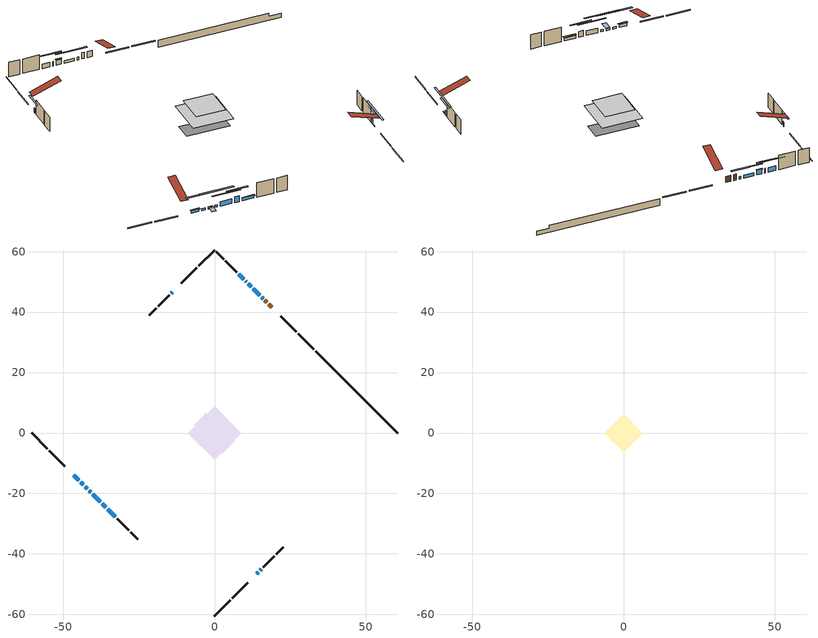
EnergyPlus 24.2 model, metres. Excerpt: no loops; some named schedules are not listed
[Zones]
conditioned space
 floor outside (Floor1 construction): -0.91,0 0,0.91 0.91,0 0,-0.91 z0.84
 floor adiabatic (AdiabaticFloorConstruction): -8.92,0 0,8.92 8.92,0 0,-8.92 z3.28
 floor foundation (Slab1 construction): -6.75,2.79 -2.79,6.75 6.75,-2.79 2.79,-6.75 z-1.45
 wall outside (RimJoist1 construction): 0,-60.53 5.22,-55.31 / -60.53,0 -55.31,-5.22 / 0,60.53 -5.22,55.31 / 32.89,27.64 27.67,32.86 z0.84:1.14
 wall outside (RimJoist2 construction): 5.88,-54.65 10.94,-49.6 / -54.65,-5.88 -49.6,-10.94 / -5.88,54.65 -10.94,49.6 / 27.01,33.52 21.96,38.58 z0.84:1.14
 wall outside (AdiabaticWallConstruction 1): 18.99,41.54 17.93,42.6 / 17.27,43.26 16.7,43.83 z0.84:2.87
 wall outside (AdiabaticWallConstruction): 16.05,44.49 15.65,44.88 / 14.99,45.54 12.84,47.7 z0.84:1.76; -46.63,-13.9 -44.94,-15.59 z0.84:1.78; 12.18,48.35 11.1,49.43 z0.84:2.47; -44.28,-16.25 -43.49,-17.04 z0.84:1.45; -42.83,-17.7 -42.04,-18.49 z0.84:1.55; -41.39,-19.15 -40.9,-19.63 z0.84:1.6; 13.9,-46.63 14.41,-46.12 z0.84:1.1; 10.45,50.09 10.3,50.23 z0.84:2.37; -40.24,-20.29 -37.73,-22.8 / 9.64,50.89 8.03,52.51 z0.84:2.36; -37.07,-23.46 -36.03,-24.5 z0.84:2.82; 15.06,-45.47 15.4,-45.13 / -13.9,46.63 -14.25,46.29 z0.84:2.39; -35.38,-25.16 -32.82,-27.71 z0.84:1.81
 wall outside (Wall1 construction): 16.06,-44.47 19.8,-40.74 / -32.17,-28.37 -28.43,-32.1 / -14.9,45.63 -18.64,41.9 / 7.37,53.16 3.64,56.9 z0.84:5.72
 wall outside (Wall2 construction): 20.45,-40.08 22.77,-37.76 / -27.78,-32.76 -25.45,-35.08 / -19.29,41.24 -21.62,38.92 / 2.98,57.55 0.66,59.88 z0.84:5.72
 wall foundation (FoundationWall1 construction): 33.55,26.98,-1.45 33.55,26.98,0.84 57.83,2.7,0.84 57.83,2.7,-0.16 60.53,0,-0.16 60.53,0,-1.45
 window (WindowConstruction 9): 16.04,44.49 15.65,44.88 z0.84:1.75
 window (WindowConstruction 6): -46.63,-13.91 -44.94,-15.59 z0.84:1.78
 window (WindowConstruction 7): 14.99,45.54 12.84,47.7 z0.84:1.75
 window (WindowConstruction 8): 12.18,48.35 11.1,49.43 z0.84:2.46
 window (WindowConstruction 11): -44.28,-16.25 -43.49,-17.04 z0.84:1.45
 window (WindowConstruction 12): -42.83,-17.7 -42.04,-18.49 z0.84:1.55
 window (WindowConstruction 13): -41.39,-19.15 -40.9,-19.63 z0.84:1.6
 window (WindowConstruction 14): 13.91,-46.63 14.41,-46.13 z0.84:1.09
 window (WindowConstruction 10): 10.45,50.09 10.3,50.23 z0.84:2.36
 window (WindowConstruction): -40.24,-20.29 -37.73,-22.8 z0.84:2.36
 window (WindowConstruction 1): -37.07,-23.46 -36.03,-24.5 z0.84:2.82
 window (WindowConstruction 2): 9.64,50.89 8.03,52.5 z0.84:2.36
 window (WindowConstruction 3): 15.06,-45.47 15.4,-45.13 z0.84:2.39
 window (WindowConstruction 4): -13.91,46.63 -14.25,46.29 z0.84:2.39
 window (WindowConstruction 5): -35.38,-25.16 -32.82,-27.71 z0.84:1.81
 door (Door): 18.99,41.55 17.93,42.6 z0.84:2.87
 door (Door 1): 17.27,43.26 16.7,43.83 z0.84:2.87
 ceiling adiabatic (AdiabaticFloorConstruction): 0,-8.92 8.92,0 0,8.92 -8.92,0 z3.28
attic - vented
 floor to conditioned space (Floor2 construction Reversed): -6.44,0 0,6.44 6.44,0 0,-6.44 z5.72
 roof outside (Roof1 construction): 13.25,-47.28,5.72 6.97,-41.01,8.68 5.32,-42.66,8.68 11.59,-48.94,5.72; -47.28,-13.25,5.72 -41.01,-6.97,8.68 -42.66,-5.32,8.68 -48.94,-11.59,5.72; -13.25,47.28,5.72 -6.97,41.01,8.68 -5.32,42.66,8.68 -11.59,48.94,5.72; 19.64,40.89,5.72 13.37,34.61,8.68 15.02,32.96,8.68 21.3,39.23,5.72
shading: 13.78,46.75 17.91,42.62 18.2,42.91 14.07,47.04 z4.39; -44.8,-15.74 -46.77,-13.76 -47.06,-14.05 -45.09,-16.03 z1.98; 10.97,49.56 16.86,43.67 17.15,43.96 11.26,49.85 z4.39; 10.96,49.57 12.32,48.21 12.61,48.5 11.25,49.86 z2.67; -39.9,-20.64 -47.87,-12.66 -48.17,-12.95 -40.19,-20.93 z6.53; -41.98,-18.55 -42.9,-17.63 -44.84,-19.57 -43.92,-20.49 z1.64; -37.31,-23.22 -44.98,-15.55 -45.27,-15.85 -37.6,-23.52 z6.68; 18,-42.53 10.31,-50.22 10.6,-50.51 18.29,-42.82 z6.17; 8.43,52.1 12.31,48.22 12.6,48.51 8.73,52.39 z5; -35.86,-24.67 -42.11,-18.42 -42.4,-18.71 -36.16,-24.96 z5; -34.17,-26.37 -38.94,-21.59 -39.23,-21.88 -34.46,-26.66 z5.46; 6.16,54.37 11.51,49.02 11.8,49.31 6.45,54.66 z5; 17.27,-43.26 13.2,-47.34 13.49,-47.63 17.56,-43.55 z5.03; -16.11,44.42 -12.04,48.49 -12.33,48.79 -16.4,44.71 z5.03; -32.68,-27.85 -35.52,-25.01 -35.81,-25.3 -32.97,-28.14 z2.01
[Building]
Building 1: Terrain=Suburbs
[Site:Location]
Erieau AUT_ON: Latitude {deg}=42.25; Longitude {deg}=-81.9; Time Zone {hr}=-5; Elevation {m}=178; Keep Site Location Information=Yes
[Site:GroundTemperature:Shallow]
5.2292, 3.30147, 3.1471, 4.0619, 7.73432, 11.3896, 14.5586, 16.5661, 16.7366, 15.1039, 12.0157, 8.47254
[Site:WaterMainsTemperature]
Calculation Method=Schedule; Temperature Schedule=mains temperature schedule
[Material] Roughness=Rough; Thermal Absorptance=0.9
Name | Thickness {m} | Conductivity {W/m-K} | Density {kg/m3} | Specific Heat {J/kg-K} | Solar Absorptance | Visible Absorptance
asphalt or fiberglass shingles | 0.00635 | 0.162714 | 1121.4 | 1465.45 | 0.4 | 0.4
ceiling loosefill ins | 0.169333 | 0.0480833 | 16.02 | 1046.75 | 0.7 | 0.7
ceiling stud and cavity | 0.1397 | 0.0999208 | 65.682 | 1177.47 | 0.7 | 0.7
concrete 4.0 in. | 0.1016 | 1.803125 | 2242.8 | 837.4 | 0.7 | 0.7
concrete 8.0 in. | 0.2032 | 1.803125 | 2242.8 | 837.4 | 0.7 | 0.7
door material | 0.04445 | 0.053851 | 512.64 | 1214.23 | 0.7 | 0.7
door material 1 | 0.04445 | 0.0639163 | 512.64 | 1214.23 | 0.7 | 0.7
exterior vertical ins | 0.0457286 | 0.029427 | 32.04 | 1214.23 | 0.7 | 0.7
floor covering | 0.0127 | 0.0433444 | 54.468 | 1339.84 | 0.6 | 0.6
floor rigid ins | 0.103632 | 0.029427 | 32.04 | 1214.23 | 0.7 | 0.7
floor rigid ins 1; wall rigid ins | 0.512978 | 0.029427 | 32.04 | 1214.23 | 0.7 | 0.7
floor stud and cavity | 0.1397 | 0.591202 | 92.3553 | 1139.71 | 0.7 | 0.7
floor stud and cavity 1 | 0.1397 | 1.75129 | 37.0049 | 1207.88 | 0.7 | 0.7
furniture material conditioned space 1 | 0.1524 | 0.115458 | 640.8 | 1214.23 | 0.6 | 0.6
gypsum board | 0.0127 | 0.160291 | 801 | 837.4 | 0.6 | 0.6
gypsum board 1 | 0.0127 | 0.160291 | 801 | 837.4 | 0.7 | 0.7
osb sheathing 0.5 in. | 0.0127 | 0.115458 | 512.64 | 1214.23 | 0.7 | 0.7
osb sheathing 0.75 in. | 0.01905 | 0.115458 | 512.64 | 1214.23 | 0.7 | 0.7
osb sheathing 2.0 in. | 0.0508 | 0.115458 | 512.64 | 1214.23 | 0.7 | 0.7
rim joist rigid ins | 0.051816 | 0.029427 | 32.04 | 1214.23 | 0.7 | 0.7
rim joist stud and cavity | 0.0508 | 0.0405436 | 125.044 | 1163.47 | 0.6 | 0.6
rim joist stud and cavity 1 | 0.0508 | 0.275866 | 125.044 | 1163.47 | 0.6 | 0.6
wall stud and cavity | 0.1397 | 0.0935595 | 139.0536 | 1170.24 | 0.7 | 0.7
wall stud and cavity 1 | 0.1397 | 0.0823012 | 139.0536 | 1170.24 | 0.7 | 0.7
wall stud and cavity 2 | 0.0889 | 0.380278 | 52.3479 | 1209.89 | 0.7 | 0.7
wall stud and cavity 3 | 0.0889 | 0.391764 | 83.0341 | 1211.67 | 0.7 | 0.7
wood siding | 0.0254 | 0.102417 | 544.68 | 1172.36 | 0.4 | 0.4
wood siding 1; wood siding 2; wood siding 3 | 0.0254 | 0.102417 | 544.68 | 1172.36 | 0.7 | 0.7
[WindowMaterial:SimpleGlazingSystem]
Name | U-Factor {W/m2-K} | Solar Heat Gain Coefficient
WindowMaterial | 2.35012 | 0.57
WindowMaterial 1 | 2.25019 | 0.54
WindowMaterial 10 | 2.29732 | 0.45
WindowMaterial 11 | 2.27915 | 0.47
WindowMaterial 12 | 2.33536 | 0.42
WindowMaterial 13 | 2.484125 | 0.24
WindowMaterial 2 | 2.927009 | 0.63
WindowMaterial 3 | 2.60961 | 0.45
WindowMaterial 4 | 2.78563 | 0.58
WindowMaterial 5 | 2.77995 | 0.54
WindowMaterial 6 | 2.97868 | 0.56
WindowMaterial 7 | 2.95142 | 0.61
WindowMaterial 8 | 2.58576 | 0.56
WindowMaterial 9 | 2.91792 | 0.42
[Construction]
AdiabaticFloorConstruction: floor stud and cavity 1, floor rigid ins 1, osb sheathing 0.75 in., floor covering
AdiabaticWallConstruction: wood siding 2, wall rigid ins, wall stud and cavity 2, gypsum board
AdiabaticWallConstruction 1: wood siding 3, wall rigid ins, wall stud and cavity 2, gypsum board
Door: door material
Door 1: door material 1
Floor1 construction: floor stud and cavity, floor rigid ins, osb sheathing 0.75 in., floor covering
Floor2 construction Reversed: gypsum board, ceiling stud and cavity, ceiling loosefill ins
FoundationWall1 construction: concrete 8.0 in., gypsum board 1
furniture construction conditioned space 1: furniture material conditioned space 1
PartitionWallConstruction: gypsum board, wall stud and cavity 3, gypsum board
RimJoist1 construction: wood siding 1, rim joist rigid ins, osb sheathing 2.0 in., rim joist stud and cavity
RimJoist2 construction: wood siding 1, rim joist rigid ins, osb sheathing 2.0 in., rim joist stud and cavity 1
Roof1 construction: asphalt or fiberglass shingles
Slab1 construction: concrete 4.0 in.
Wall1 construction: wood siding, osb sheathing 0.5 in., wall stud and cavity, gypsum board
Wall2 construction: wood siding, osb sheathing 0.5 in., wall stud and cavity 1, gypsum board
WindowConstruction: WindowMaterial
WindowConstruction 1: WindowMaterial 1
WindowConstruction 10: WindowMaterial 9
WindowConstruction 11: WindowMaterial 10
WindowConstruction 12: WindowMaterial 11
WindowConstruction 13: WindowMaterial 12
WindowConstruction 14: WindowMaterial 13
WindowConstruction 2: WindowMaterial 2
WindowConstruction 3; WindowConstruction 4: WindowMaterial 3
WindowConstruction 5: WindowMaterial 4
WindowConstruction 6: WindowMaterial 5
WindowConstruction 7: WindowMaterial 6
WindowConstruction 8: WindowMaterial 7
WindowConstruction 9: WindowMaterial 8
[Zone] Multiplier=1; Part of Total Floor Area=Yes
Name | Volume {m3}
attic - vented | 39.8679
conditioned space | 608.6
[Space]
Name | Zone | Volume {m3}
attic - vented 1 | attic - vented | 39.8679
conditioned space 1 | conditioned space | 608.6
[ZoneInfiltration:EffectiveLeakageArea]
infil attic - vented 1: Zone or Space=attic - vented 1; Schedule=Always On Discrete; Effective Air Leakage Area {cm2}=3984.96; Stack Coefficient=0.000205709; Wind Coefficient=9.69052e-06
[ZoneMixing]
whole house fan mix: Zone or Space=attic - vented; Schedule=Always On Continuous; Design Flow Rate Calculation Method=Flow/Zone; Design Flow Rate {m3/s}=0; Source Zone or Space=conditioned space
[SurfaceProperty:ExposedFoundationPerimeter]
Slab1: Exposed Perimeter Calculation Method=TotalExposedPerimeter; Total Exposed Perimeter {m}=38.16
[InternalMass] Zone or ZoneList=conditioned space; Space or SpaceList=conditioned space 1
Name | Construction | Surface Area {m2}
furniture mass conditioned space 1 | furniture construction conditioned space 1 | 94.4441
partition wall mass | PartitionWallConstruction | 236.11
[Lights]
interior lighting: Zone or ZoneList or Space or SpaceList=conditioned space 1; Schedule=interior lighting schedule; Design Level Calculation Method=LightingLevel; Lighting Level {W}=343.2; Return Air Fraction=0; Fraction Radiant=0.6; Fraction Visible=0.2; Fraction Replaceable=1
[People]
occupants: Zone or ZoneList or Space or SpaceList=conditioned space 1; Number of People Schedule=occupants schedule; Number of People Calculation Method=People; Number of People=3; Fraction Radiant=0.314171; Sensible Heat Fraction=0.56303; Activity Level Schedule=occupants activity schedule; Carbon Dioxide Generation Rate {m3/s-W}=0; Enable ASHRAE 55 Comfort Warnings=No; Mean Radiant Temperature Calculation Type=EnclosureAveraged
[ElectricEquipment] Zone or ZoneList or Space or SpaceList=conditioned space 1; Design Level Calculation Method=EquipmentLevel
Name | Schedule | Design Level {W} | Fraction Latent | Fraction Radiant | Fraction Lost
clothes dryer | clothes dryer schedule | 140.772 | 0.015 | 0.081 | 0.85
clothes washer | clothes washer schedule | 32.1985 | 0.03 | 0.162 | 0.7
cooking range | cooking range schedule | 215.147 | 0.08 | 0.432 | 0.2
dishwasher | dishwasher schedule | 66.8632 | 0.3 | 0.18 | 0.4
fridge | fridge schedule | 72.9452 | 0 | 0.6 | 0
mech vent house fan | mech vent house fan schedule | 0.95 | 0 | 0 | 1
mech vent house fan cfis | mech vent house fan cfis schedule | 0 | 0 | 0 | 0
misc plug loads | misc plug loads schedule | 494.7 | 0.045 | 0.513 | 0.1
whole house fan | Always On Discrete | 0 | 0 | 0 | 1
[OtherEquipment] Zone or ZoneList or Space or SpaceList=conditioned space 1; Design Level Calculation Method=EquipmentLevel
Name | Fuel Type | Schedule | Design Level {W} | Fraction Latent | Fraction Radiant | Fraction Lost
clothes dryer 1 | Electricity | clothes dryer schedule | 0 | 0.015 | 0.081 | 0.85
cooking range 1 | Electricity | cooking range schedule | 0 | 0.08 | 0.432 | 0.2
general water use latent | None | general water use schedule | 62.594 | 1 | 0 | 0
general water use sensible | None | general water use schedule | -61.6891 | 0 | 0.6 | 0
mech vent house fan latent load | None | Always On Discrete | 0 | 1 | 0 | 0
mech vent house fan sensible load | None | Always On Discrete | 0 | 0 | 0 | 0
water heater energy adjustment1 | NaturalGas | Always On Discrete | 0.01 | 0 | 0 | 1
[ZoneInfiltration:DesignFlowRate] Zone or ZoneList or Space or SpaceList=conditioned space 1; Schedule=Always On Discrete; Design Flow Rate Calculation Method=Flow/Zone; Design Flow Rate {m3/s}=0
infil flow; natural vent flow; whole house fan flow
[Foundation:Kiva]
Foundation Kiva 1: Initial Indoor Air Temperature {C}=18; Wall Height Above Grade {m}=0.839998; Wall Depth Below Slab {m}=0.2032; Custom Block Material Name 1=exterior vertical ins; Custom Block Depth 1 {m}=2.28999; Custom Block X Position 1 {m}=0.2159; Custom Block Z Position 1 {m}=0
[Foundation:Kiva:Settings]
Soil Conductivity {W/m-K}=0.849921; Soil Density {kg/m3}=1842.3; Soil Specific Heat {J/kg-K}=418.7; Ground Solar Absorptivity=0.9; Ground Thermal Absorptivity=0.9; Ground Surface Roughness {m}=0.03; Far-Field Width {m}=40; Deep-Ground Boundary Condition=ZeroFlux; Deep-Ground Depth {m}=40; Minimum Cell Dimension {m}=0.2; Maximum Cell Growth Coefficient=3; Simulation Timestep=Timestep
[Exterior:Lights]
exterior lighting: Schedule=exterior lighting schedule; Design Level {W}=75.6
[Schedule:Constant]
Name | Hourly Value
Always On Continuous; mech vent house fan schedule; mech vent house fan cfis schedule; Always On Discrete | 1
occupants activity schedule | 117.228
fridge schedule | 0
[Schedule:Week:Daily]
interior lighting schedule Week Rule - Jan1-Jan27: interior lighting schedule day, interior lighting schedule day, interior lighting schedule day, interior lighting schedule day, interior lighting schedule day, interior lighting schedule day, interior lighting schedule day, interior lighting schedule default day, interior lighting schedule default day, interior lighting schedule default day, interior lighting schedule default day, interior lighting schedule default day
interior lighting schedule Week Rule - Jan28-Feb3: interior lighting schedule day, interior lighting schedule day, interior lighting schedule day, interior lighting schedule day, interior lighting schedule day 1, interior lighting schedule day 1, interior lighting schedule day 1, interior lighting schedule default day, interior lighting schedule default day, interior lighting schedule default day, interior lighting schedule default day, interior lighting schedule default day
interior lighting schedule Week Rule - Feb4-Feb24: interior lighting schedule day 1, interior lighting schedule day 1, interior lighting schedule day 1, interior lighting schedule day 1, interior lighting schedule day 1, interior lighting schedule day 1, interior lighting schedule day 1, interior lighting schedule default day, interior lighting schedule default day, interior lighting schedule default day, interior lighting schedule default day, interior lighting schedule default day
interior lighting schedule Week Rule - Feb25-Mar3: interior lighting schedule day 1, interior lighting schedule day 1, interior lighting schedule day 1, interior lighting schedule day 1, interior lighting schedule day 2, interior lighting schedule day 2, interior lighting schedule day 2, interior lighting schedule default day, interior lighting schedule default day, interior lighting schedule default day, interior lighting schedule default day, interior lighting schedule default day
interior lighting schedule Week Rule - Mar4-Mar31: interior lighting schedule day 2, interior lighting schedule day 2, interior lighting schedule day 2, interior lighting schedule day 2, interior lighting schedule day 2, interior lighting schedule day 2, interior lighting schedule day 2, interior lighting schedule default day, interior lighting schedule default day, interior lighting schedule default day, interior lighting schedule default day, interior lighting schedule default day
interior lighting schedule Week Rule - Apr1-Apr28: interior lighting schedule day 3, interior lighting schedule day 3, interior lighting schedule day 3, interior lighting schedule day 3, interior lighting schedule day 3, interior lighting schedule day 3, interior lighting schedule day 3, interior lighting schedule default day, interior lighting schedule default day, interior lighting schedule default day, interior lighting schedule default day, interior lighting schedule default day
interior lighting schedule Week Rule - Apr29-May5: interior lighting schedule day 3, interior lighting schedule day 3, interior lighting schedule day 4, interior lighting schedule day 4, interior lighting schedule day 4, interior lighting schedule day 4, interior lighting schedule day 4, interior lighting schedule default day, interior lighting schedule default day, interior lighting schedule default day, interior lighting schedule default day, interior lighting schedule default day
interior lighting schedule Week Rule - May6-May26: interior lighting schedule day 4, interior lighting schedule day 4, interior lighting schedule day 4, interior lighting schedule day 4, interior lighting schedule day 4, interior lighting schedule day 4, interior lighting schedule day 4, interior lighting schedule default day, interior lighting schedule default day, interior lighting schedule default day, interior lighting schedule default day, interior lighting schedule default day
interior lighting schedule Week Rule - May27-Jun2: interior lighting schedule day 4, interior lighting schedule day 4, interior lighting schedule day 4, interior lighting schedule day 4, interior lighting schedule day 4, interior lighting schedule day 5, interior lighting schedule day 5, interior lighting schedule default day, interior lighting schedule default day, interior lighting schedule default day, interior lighting schedule default day, interior lighting schedule default day
interior lighting schedule Week Rule - Jun3-Jun30: interior lighting schedule day 5, interior lighting schedule day 5, interior lighting schedule day 5, interior lighting schedule day 5, interior lighting schedule day 5, interior lighting schedule day 5, interior lighting schedule day 5, interior lighting schedule default day, interior lighting schedule default day, interior lighting schedule default day, interior lighting schedule default day, interior lighting schedule default day
interior lighting schedule Week Rule - Jul1-Jul28: interior lighting schedule day 6, interior lighting schedule day 6, interior lighting schedule day 6, interior lighting schedule day 6, interior lighting schedule day 6, interior lighting schedule day 6, interior lighting schedule day 6, interior lighting schedule default day, interior lighting schedule default day, interior lighting schedule default day, interior lighting schedule default day, interior lighting schedule default day
interior lighting schedule Week Rule - Jul29-Aug4: interior lighting schedule day 6, interior lighting schedule day 6, interior lighting schedule day 6, interior lighting schedule day 7, interior lighting schedule day 7, interior lighting schedule day 7, interior lighting schedule day 7, interior lighting schedule default day, interior lighting schedule default day, interior lighting schedule default day, interior lighting schedule default day, interior lighting schedule default day
interior lighting schedule Week Rule - Aug5-Aug25: interior lighting schedule day 7, interior lighting schedule day 7, interior lighting schedule day 7, interior lighting schedule day 7, interior lighting schedule day 7, interior lighting schedule day 7, interior lighting schedule day 7, interior lighting schedule default day, interior lighting schedule default day, interior lighting schedule default day, interior lighting schedule default day, interior lighting schedule default day
interior lighting schedule Week Rule - Aug26-Sep1: interior lighting schedule day 7, interior lighting schedule day 7, interior lighting schedule day 7, interior lighting schedule day 7, interior lighting schedule day 7, interior lighting schedule day 7, interior lighting schedule day 8, interior lighting schedule default day, interior lighting schedule default day, interior lighting schedule default day, interior lighting schedule default day, interior lighting schedule default day
interior lighting schedule Week Rule - Sep2-Sep29: interior lighting schedule day 8, interior lighting schedule day 8, interior lighting schedule day 8, interior lighting schedule day 8, interior lighting schedule day 8, interior lighting schedule day 8, interior lighting schedule day 8, interior lighting schedule default day, interior lighting schedule default day, interior lighting schedule default day, interior lighting schedule default day, interior lighting schedule default day
interior lighting schedule Week Rule - Sep30-Oct6: interior lighting schedule day 8, interior lighting schedule day 9, interior lighting schedule day 9, interior lighting schedule day 9, interior lighting schedule day 9, interior lighting schedule day 9, interior lighting schedule day 9, interior lighting schedule default day, interior lighting schedule default day, interior lighting schedule default day, interior lighting schedule default day, interior lighting schedule default day
interior lighting schedule Week Rule - Oct7-Oct27: interior lighting schedule day 9, interior lighting schedule day 9, interior lighting schedule day 9, interior lighting schedule day 9, interior lighting schedule day 9, interior lighting schedule day 9, interior lighting schedule day 9, interior lighting schedule default day, interior lighting schedule default day, interior lighting schedule default day, interior lighting schedule default day, interior lighting schedule default day
interior lighting schedule Week Rule - Oct28-Nov3: interior lighting schedule day 9, interior lighting schedule day 9, interior lighting schedule day 9, interior lighting schedule day 9, interior lighting schedule day 10, interior lighting schedule day 10, interior lighting schedule day 10, interior lighting schedule default day, interior lighting schedule default day, interior lighting schedule default day, interior lighting schedule default day, interior lighting schedule default day
interior lighting schedule Week Rule - Nov4-Nov24: interior lighting schedule day 10, interior lighting schedule day 10, interior lighting schedule day 10, interior lighting schedule day 10, interior lighting schedule day 10, interior lighting schedule day 10, interior lighting schedule day 10, interior lighting schedule default day, interior lighting schedule default day, interior lighting schedule default day, interior lighting schedule default day, interior lighting schedule default day
interior lighting schedule Week Rule - Nov25-Dec1: interior lighting schedule day 10, interior lighting schedule day 10, interior lighting schedule day 10, interior lighting schedule day 10, interior lighting schedule day 10, interior lighting schedule day 10, interior lighting schedule day 11, interior lighting schedule default day, interior lighting schedule default day, interior lighting schedule default day, interior lighting schedule default day, interior lighting schedule default day
interior lighting schedule Week Rule - Dec2-Dec31: interior lighting schedule day 11, interior lighting schedule day 11, interior lighting schedule day 11, interior lighting schedule day 11, interior lighting schedule day 11, interior lighting schedule day 11, interior lighting schedule day 11, interior lighting schedule default day, interior lighting schedule default day, interior lighting schedule default day, interior lighting schedule default day, interior lighting schedule default day
occupants schedule Week Rule - Jan1-Dec31: occupants schedule day, occupants schedule day, occupants schedule day, occupants schedule day, occupants schedule day, occupants schedule day, occupants schedule day, occupants schedule default day, occupants schedule default day, occupants schedule default day, occupants schedule default day, occupants schedule default day
clothes dryer schedule Week Rule - Jan1-Dec31: clothes dryer schedule day, clothes dryer schedule day, clothes dryer schedule day, clothes dryer schedule day, clothes dryer schedule day, clothes dryer schedule day, clothes dryer schedule day, clothes dryer schedule default day, clothes dryer schedule default day, clothes dryer schedule default day, clothes dryer schedule default day, clothes dryer schedule default day
clothes washer schedule Week Rule - Jan1-Dec31: clothes washer schedule day, clothes washer schedule day, clothes washer schedule day, clothes washer schedule day, clothes washer schedule day, clothes washer schedule day, clothes washer schedule day, clothes washer schedule default day, clothes washer schedule default day, clothes washer schedule default day, clothes washer schedule default day, clothes washer schedule default day
cooking range schedule Week Rule - Jan1-Dec31: cooking range schedule day, cooking range schedule day, cooking range schedule day, cooking range schedule day, cooking range schedule day, cooking range schedule day, cooking range schedule day, cooking range schedule default day, cooking range schedule default day, cooking range schedule default day, cooking range schedule default day, cooking range schedule default day
dishwasher schedule Week Rule - Jan1-Dec31: dishwasher schedule day, dishwasher schedule day, dishwasher schedule day, dishwasher schedule day, dishwasher schedule day, dishwasher schedule day, dishwasher schedule day, dishwasher schedule default day, dishwasher schedule default day, dishwasher schedule default day, dishwasher schedule default day, dishwasher schedule default day
misc plug loads schedule Week Rule - Jan1-Dec31: misc plug loads schedule day, misc plug loads schedule day, misc plug loads schedule day, misc plug loads schedule day, misc plug loads schedule day, misc plug loads schedule day, misc plug loads schedule day, misc plug loads schedule default day, misc plug loads schedule default day, misc plug loads schedule default day, misc plug loads schedule default day, misc plug loads schedule default day
general water use schedule Week Rule - Jan1-Dec31: general water use schedule day, general water use schedule day, general water use schedule day, general water use schedule day, general water use schedule day, general water use schedule day, general water use schedule day, general water use schedule default day, general water use schedule default day, general water use schedule default day, general water use schedule default day, general water use schedule default day
exterior lighting schedule Week Rule - Jan1-Jan27: exterior lighting schedule day, exterior lighting schedule day, exterior lighting schedule day, exterior lighting schedule day, exterior lighting schedule day, exterior lighting schedule day, exterior lighting schedule day, exterior lighting schedule default day, exterior lighting schedule default day, exterior lighting schedule default day, exterior lighting schedule default day, exterior lighting schedule default day
exterior lighting schedule Week Rule - Jan28-Feb3: exterior lighting schedule day, exterior lighting schedule day, exterior lighting schedule day, exterior lighting schedule day, exterior lighting schedule day 1, exterior lighting schedule day 1, exterior lighting schedule day 1, exterior lighting schedule default day, exterior lighting schedule default day, exterior lighting schedule default day, exterior lighting schedule default day, exterior lighting schedule default day
exterior lighting schedule Week Rule - Feb4-Feb24: exterior lighting schedule day 1, exterior lighting schedule day 1, exterior lighting schedule day 1, exterior lighting schedule day 1, exterior lighting schedule day 1, exterior lighting schedule day 1, exterior lighting schedule day 1, exterior lighting schedule default day, exterior lighting schedule default day, exterior lighting schedule default day, exterior lighting schedule default day, exterior lighting schedule default day
exterior lighting schedule Week Rule - Feb25-Mar3: exterior lighting schedule day 1, exterior lighting schedule day 1, exterior lighting schedule day 1, exterior lighting schedule day 1, exterior lighting schedule day 2, exterior lighting schedule day 2, exterior lighting schedule day 2, exterior lighting schedule default day, exterior lighting schedule default day, exterior lighting schedule default day, exterior lighting schedule default day, exterior lighting schedule default day
exterior lighting schedule Week Rule - Mar4-Mar31: exterior lighting schedule day 2, exterior lighting schedule day 2, exterior lighting schedule day 2, exterior lighting schedule day 2, exterior lighting schedule day 2, exterior lighting schedule day 2, exterior lighting schedule day 2, exterior lighting schedule default day, exterior lighting schedule default day, exterior lighting schedule default day, exterior lighting schedule default day, exterior lighting schedule default day
exterior lighting schedule Week Rule - Apr1-Apr28: exterior lighting schedule day 3, exterior lighting schedule day 3, exterior lighting schedule day 3, exterior lighting schedule day 3, exterior lighting schedule day 3, exterior lighting schedule day 3, exterior lighting schedule day 3, exterior lighting schedule default day, exterior lighting schedule default day, exterior lighting schedule default day, exterior lighting schedule default day, exterior lighting schedule default day
exterior lighting schedule Week Rule - Apr29-May5: exterior lighting schedule day 3, exterior lighting schedule day 3, exterior lighting schedule day 4, exterior lighting schedule day 4, exterior lighting schedule day 4, exterior lighting schedule day 4, exterior lighting schedule day 4, exterior lighting schedule default day, exterior lighting schedule default day, exterior lighting schedule default day, exterior lighting schedule default day, exterior lighting schedule default day
exterior lighting schedule Week Rule - May6-May26: exterior lighting schedule day 4, exterior lighting schedule day 4, exterior lighting schedule day 4, exterior lighting schedule day 4, exterior lighting schedule day 4, exterior lighting schedule day 4, exterior lighting schedule day 4, exterior lighting schedule default day, exterior lighting schedule default day, exterior lighting schedule default day, exterior lighting schedule default day, exterior lighting schedule default day
exterior lighting schedule Week Rule - May27-Jun2: exterior lighting schedule day 4, exterior lighting schedule day 4, exterior lighting schedule day 4, exterior lighting schedule day 4, exterior lighting schedule day 4, exterior lighting schedule day 5, exterior lighting schedule day 5, exterior lighting schedule default day, exterior lighting schedule default day, exterior lighting schedule default day, exterior lighting schedule default day, exterior lighting schedule default day
exterior lighting schedule Week Rule - Jun3-Jun30: exterior lighting schedule day 5, exterior lighting schedule day 5, exterior lighting schedule day 5, exterior lighting schedule day 5, exterior lighting schedule day 5, exterior lighting schedule day 5, exterior lighting schedule day 5, exterior lighting schedule default day, exterior lighting schedule default day, exterior lighting schedule default day, exterior lighting schedule default day, exterior lighting schedule default day
exterior lighting schedule Week Rule - Jul1-Jul28: exterior lighting schedule day 6, exterior lighting schedule day 6, exterior lighting schedule day 6, exterior lighting schedule day 6, exterior lighting schedule day 6, exterior lighting schedule day 6, exterior lighting schedule day 6, exterior lighting schedule default day, exterior lighting schedule default day, exterior lighting schedule default day, exterior lighting schedule default day, exterior lighting schedule default day
exterior lighting schedule Week Rule - Jul29-Aug4: exterior lighting schedule day 6, exterior lighting schedule day 6, exterior lighting schedule day 6, exterior lighting schedule day 7, exterior lighting schedule day 7, exterior lighting schedule day 7, exterior lighting schedule day 7, exterior lighting schedule default day, exterior lighting schedule default day, exterior lighting schedule default day, exterior lighting schedule default day, exterior lighting schedule default day
exterior lighting schedule Week Rule - Aug5-Aug25: exterior lighting schedule day 7, exterior lighting schedule day 7, exterior lighting schedule day 7, exterior lighting schedule day 7, exterior lighting schedule day 7, exterior lighting schedule day 7, exterior lighting schedule day 7, exterior lighting schedule default day, exterior lighting schedule default day, exterior lighting schedule default day, exterior lighting schedule default day, exterior lighting schedule default day
exterior lighting schedule Week Rule - Aug26-Sep1: exterior lighting schedule day 7, exterior lighting schedule day 7, exterior lighting schedule day 7, exterior lighting schedule day 7, exterior lighting schedule day 7, exterior lighting schedule day 7, exterior lighting schedule day 8, exterior lighting schedule default day, exterior lighting schedule default day, exterior lighting schedule default day, exterior lighting schedule default day, exterior lighting schedule default day
exterior lighting schedule Week Rule - Sep2-Sep29: exterior lighting schedule day 8, exterior lighting schedule day 8, exterior lighting schedule day 8, exterior lighting schedule day 8, exterior lighting schedule day 8, exterior lighting schedule day 8, exterior lighting schedule day 8, exterior lighting schedule default day, exterior lighting schedule default day, exterior lighting schedule default day, exterior lighting schedule default day, exterior lighting schedule default day
exterior lighting schedule Week Rule - Sep30-Oct6: exterior lighting schedule day 8, exterior lighting schedule day 9, exterior lighting schedule day 9, exterior lighting schedule day 9, exterior lighting schedule day 9, exterior lighting schedule day 9, exterior lighting schedule day 9, exterior lighting schedule default day, exterior lighting schedule default day, exterior lighting schedule default day, exterior lighting schedule default day, exterior lighting schedule default day
exterior lighting schedule Week Rule - Oct7-Oct27: exterior lighting schedule day 9, exterior lighting schedule day 9, exterior lighting schedule day 9, exterior lighting schedule day 9, exterior lighting schedule day 9, exterior lighting schedule day 9, exterior lighting schedule day 9, exterior lighting schedule default day, exterior lighting schedule default day, exterior lighting schedule default day, exterior lighting schedule default day, exterior lighting schedule default day
[Schedule:Year]
interior lighting schedule: interior lighting schedule Week Rule - Jan1-Jan27, 1, 1, 1, 27, interior lighting schedule Week Rule - Jan28-Feb3, 1, 28, 2, 3, interior lighting schedule Week Rule - Feb4-Feb24, 2, 4, 2, 24, interior lighting schedule Week Rule - Feb25-Mar3, 2, 25, 3, 3, interior lighting schedule Week Rule - Mar4-Mar31, 3, 4, 3, 31, interior lighting schedule Week Rule - Apr1-Apr28, 4, 1, 4, 28, interior lighting schedule Week Rule - Apr29-May5, 4, 29, 5, 5, interior lighting schedule Week Rule - May6-May26, 5, 6, 5, 26, interior lighting schedule Week Rule - May27-Jun2, 5, 27, 6, 2, interior lighting schedule Week Rule - Jun3-Jun30, 6, 3, 6, 30, interior lighting schedule Week Rule - Jul1-Jul28, 7, 1, 7, 28, interior lighting schedule Week Rule - Jul29-Aug4, 7, 29, 8, 4, interior lighting schedule Week Rule - Aug5-Aug25, 8, 5, 8, 25, interior lighting schedule Week Rule - Aug26-Sep1, 8, 26, 9, 1, interior lighting schedule Week Rule - Sep2-Sep29, 9, 2, 9, 29, interior lighting schedule Week Rule - Sep30-Oct6, 9, 30, 10, 6, interior lighting schedule Week Rule - Oct7-Oct27, 10, 7, 10, 27, interior lighting schedule Week Rule - Oct28-Nov3, 10, 28, 11, 3, interior lighting schedule Week Rule - Nov4-Nov24, 11, 4, 11, 24, interior lighting schedule Week Rule - Nov25-Dec1, 11, 25, 12, 1, interior lighting schedule Week Rule - Dec2-Dec31, 12, 2, 12, 31
occupants schedule: occupants schedule Week Rule - Jan1-Dec31, 1, 1, 12, 31
clothes dryer schedule: clothes dryer schedule Week Rule - Jan1-Dec31, 1, 1, 12, 31
clothes washer schedule: clothes washer schedule Week Rule - Jan1-Dec31, 1, 1, 12, 31
cooking range schedule: cooking range schedule Week Rule - Jan1-Dec31, 1, 1, 12, 31
dishwasher schedule: dishwasher schedule Week Rule - Jan1-Dec31, 1, 1, 12, 31
misc plug loads schedule: misc plug loads schedule Week Rule - Jan1-Dec31, 1, 1, 12, 31
general water use schedule: general water use schedule Week Rule - Jan1-Dec31, 1, 1, 12, 31
exterior lighting schedule: exterior lighting schedule Week Rule - Jan1-Jan27, 1, 1, 1, 27, exterior lighting schedule Week Rule - Jan28-Feb3, 1, 28, 2, 3, exterior lighting schedule Week Rule - Feb4-Feb24, 2, 4, 2, 24, exterior lighting schedule Week Rule - Feb25-Mar3, 2, 25, 3, 3, exterior lighting schedule Week Rule - Mar4-Mar31, 3, 4, 3, 31, exterior lighting schedule Week Rule - Apr1-Apr28, 4, 1, 4, 28, exterior lighting schedule Week Rule - Apr29-May5, 4, 29, 5, 5, exterior lighting schedule Week Rule - May6-May26, 5, 6, 5, 26, exterior lighting schedule Week Rule - May27-Jun2, 5, 27, 6, 2, exterior lighting schedule Week Rule - Jun3-Jun30, 6, 3, 6, 30, exterior lighting schedule Week Rule - Jul1-Jul28, 7, 1, 7, 28, exterior lighting schedule Week Rule - Jul29-Aug4, 7, 29, 8, 4, exterior lighting schedule Week Rule - Aug5-Aug25, 8, 5, 8, 25, exterior lighting schedule Week Rule - Aug26-Sep1, 8, 26, 9, 1, exterior lighting schedule Week Rule - Sep2-Sep29, 9, 2, 9, 29, exterior lighting schedule Week Rule - Sep30-Oct6, 9, 30, 10, 6, exterior lighting schedule Week Rule - Oct7-Oct27, 10, 7, 10, 27, exterior lighting schedule Week Rule - Oct28-Nov3, 10, 28, 11, 3, exterior lighting schedule Week Rule - Nov4-Nov24, 11, 4, 11, 24, exterior lighting schedule Week Rule - Nov25-Dec1, 11, 25, 12, 1, exterior lighting schedule Week Rule - Dec2-Dec31, 12, 2, 12, 31
[Schedule:Compact]
mains temperature schedule: Through: 01/01, For: AllDays, Until: 24:00, 8.89333, Through: 01/02, For: AllDays, Until: 24:00, 8.82722, Through: 01/03, For: AllDays, Until: 24:00, 8.76167, Through: 01/04, For: AllDays, Until: 24:00, 8.69778, Through: 01/05, For: AllDays, Until: 24:00, 8.635, Through: 01/06, For: AllDays, Until: 24:00, 8.57333, Through: 01/07, For: AllDays, Until: 24:00, 8.51333, Through: 01/08, For: AllDays, Until: 24:00, 8.455, Through: 01/09, For: AllDays, Until: 24:00, 8.39778, Through: 01/10, For: AllDays, Until: 24:00, 8.34167, Through: 01/11, For: AllDays, Until: 24:00, 8.28722, Through: 01/12, For: AllDays, Until: 24:00, 8.23444, Through: 01/13, For: AllDays, Until: 24:00, 8.18278, Through: 01/14, For: AllDays, Until: 24:00, 8.13222, Through: 01/15, For: AllDays, Until: 24:00, 8.08389, Through: 01/16, For: AllDays, Until: 24:00, 8.03667, Through: 01/17, For: AllDays, Until: 24:00, 7.99111, Through: 01/18, For: AllDays, Until: 24:00, 7.94667, Through: 01/19, For: AllDays, Until: 24:00, 7.90389, Through: 01/20, For: AllDays, Until: 24:00, 7.86278, Through: 01/21, For: AllDays, Until: 24:00, 7.82333, Through: 01/22, For: AllDays, Until: 24:00, 7.78556, Through: 01/23, For: AllDays, Until: 24:00, 7.74889, Through: 01/24, For: AllDays, Until: 24:00, 7.71444, Through: 01/25, For: AllDays, Until: 24:00, 7.68111, Through: 01/26, For: AllDays, Until: 24:00, 7.64944, Through: 01/27, For: AllDays, Until: 24:00, 7.61944, Through: 01/28, For: AllDays, Until: 24:00, 7.59111, Through: 01/29, For: AllDays, Until: 24:00, 7.56444, Through: 01/30, For: AllDays, Until: 24:00, 7.53944, Through: 01/31, For: AllDays, Until: 24:00, 7.51611, Through: 02/01, For: AllDays, Until: 24:00, 7.49444, Through: 02/02, For: AllDays, Until: 24:00, 7.47389, Through: 02/03, For: AllDays, Until: 24:00, 7.45556, Through: 02/04, For: AllDays, Until: 24:00, 7.43889, Through: 02/05, For: AllDays, Until: 24:00, 7.42389, Through: 02/06, For: AllDays, Until: 24:00, 7.41056, Through: 02/07, For: AllDays, Until: 24:00, 7.39889, Through: 02/08, For: AllDays, Until: 24:00, 7.38833, Through: 02/09, For: AllDays, Until: 24:00, 7.38, Through: 02/10, For: AllDays, Until: 24:00, 7.37389, Through: 02/11, For: AllDays, Until: 24:00, 7.36889, Through: 02/12, For: AllDays, Until: 24:00, 7.36556, Through: 02/13, For: AllDays, Until: 24:00, 7.36389, Through: 02/14, For: AllDays, Until: 24:00, 7.36389, Through: 02/15, For: AllDays, Until: 24:00, 7.36611, Through: 02/16, For: AllDays, Until: 24:00, 7.36944, Through: 02/17, For: AllDays, Until: 24:00, 7.375, Through: 02/18, For: AllDays, Until: 24:00, 7.38167, Through: 02/19, For: AllDays, Until: 24:00, 7.39056, Through: 02/20, For: AllDays, Until: 24:00, 7.40056, Through: 02/21, For: AllDays, Until: 24:00, 7.41278, Through: 02/22, For: AllDays, Until: 24:00, 7.42667, Through: 02/23, For: AllDays, Until: 24:00, 7.44222, Through: 02/24, For: AllDays, Until: 24:00, 7.45889, Through: 02/25, For: AllDays, Until: 24:00, 7.47778, Through: 02/26, For: AllDays, Until: 24:00, 7.49833, Through: 02/27, For: AllDays, Until: 24:00, 7.52056, Through: 02/28, For: AllDays, Until: 24:00, 7.54444, Through: 03/01, For: AllDays, Until: 24:00, 7.56944, Through: 03/02, For: AllDays, Until: 24:00, 7.59667, Through: 03/03, For: AllDays, Until: 24:00, 7.62556, Through: 03/04, For: AllDays, Until: 24:00, 7.65556, Through: 03/05, For: AllDays, Until: 24:00, 7.68778, Through: 03/06, For: AllDays, Until: 24:00, 7.72111, Through: 03/07, For: AllDays, Until: 24:00, 7.75611, Through: 03/08, For: AllDays, Until: 24:00, 7.79278, Through: 03/09, For: AllDays, Until: 24:00, 7.83111, Through: 03/10, For: AllDays, Until: 24:00, 7.87111, Through: 03/11, For: AllDays, Until: 24:00, 7.91222, Through: 03/12, For: AllDays, Until: 24:00, 7.95556, Through: 03/13, For: AllDays, Until: 24:00, 8, Through: 03/14, For: AllDays, Until: 24:00, 8.04556, Through: 03/15, For: AllDays, Until: 24:00, 8.09333, Through: 03/16, For: AllDays, Until: 24:00, 8.14222, Through: 03/17, For: AllDays, Until: 24:00, 8.19278, Through: 03/18, For: AllDays, Until: 24:00, 8.24444, Through: 03/19, For: AllDays, Until: 24:00, 8.29778, Through: 03/20, For: AllDays, Until: 24:00, 8.35278, Through: 03/21, For: AllDays, Until: 24:00, 8.40889, Through: 03/22, For: AllDays, Until: 24:00, 8.46611, Through: 03/23, For: AllDays, Until: 24:00, 8.52556, Through: 03/24, For: AllDays, Until: 24:00, 8.58556, Through: 03/25, For: AllDays, Until: 24:00, 8.64722, Through: 03/26, For: AllDays, Until: 24:00, 8.71, Through: 03/27, For: AllDays, Until: 24:00, 8.77444, Through: 03/28, For: AllDays, Until: 24:00, 8.84, Through: 03/29, For: AllDays, Until: 24:00, 8.90667, Through: 03/30, For: AllDays, Until: 24:00, 8.975, Through: 03/31, For: AllDays, Until: 24:00, 9.04389, Through: 04/01, For: AllDays, Until: 24:00, 9.11444, Through: 04/02, For: AllDays, Until: 24:00, 9.18611, Through: 04/03, For: AllDays, Until: 24:00, 9.25889, Through: 04/04, For: AllDays, Until: 24:00, 9.33278, Through: 04/05, For: AllDays, Until: 24:00, 9.40833, Through: 04/06, For: AllDays, Until: 24:00, 9.48444, Through: 04/07, For: AllDays, Until: 24:00, 9.56167, Through: 04/08, For: AllDays, Until: 24:00, 9.64, Through: 04/09, For: AllDays, Until: 24:00, 9.71889, Through: 04/10, For: AllDays, Until: 24:00, 9.79944, Through: 04/11, For: AllDays, Until: 24:00, 9.88056, Through: 04/12, For: AllDays, Until: 24:00, 9.96333, Through: 04/13, For: AllDays, Until: 24:00, 10.0461, Through: 04/14, For: AllDays, Until: 24:00, 10.1306, Through: 04/15, For: AllDays, Until: 24:00, 10.2156, Through: 04/16, For: AllDays, Until: 24:00, 10.3011, Through: 04/17, For: AllDays, Until: 24:00, 10.3878, Through: 04/18, For: AllDays, Until: 24:00, 10.4756, Through: 04/19, For: AllDays, Until: 24:00, 10.5639, Through: 04/20, For: AllDays, Until: 24:00, 10.6528, Through: 04/21, For: AllDays, Until: 24:00, 10.7422, Through: 04/22, For: AllDays, Until: 24:00, 10.8328, Through: 04/23, For: AllDays, Until: 24:00, 10.9239, Through: 04/24, For: AllDays, Until: 24:00, 11.0156, Through: 04/25, For: AllDays, Until: 24:00, 11.1083, Through: 04/26, For: AllDays, Until: 24:00, 11.2011, Through: 04/27, For: AllDays, Until: 24:00, 11.295, Through: 04/28, For: AllDays, Until: 24:00, 11.3889, Through: 04/29, For: AllDays, Until: 24:00, 11.4833, Through: 04/30, For: AllDays, Until: 24:00, 11.5783, Through: 05/01, For: AllDays, Until: 24:00, 11.6739, Through: 05/02, For: AllDays, Until: 24:00, 11.77, Through: 05/03, For: AllDays, Until: 24:00, 11.8661, Through: 05/04, For: AllDays, Until: 24:00, 11.9633, Through: 05/05, For: AllDays, Until: 24:00, 12.06, Through: 05/06, For: AllDays, Until: 24:00, 12.1578, Through: 05/07, For: AllDays, Until: 24:00, 12.255, Through: 05/08, For: AllDays, Until: 24:00, 12.3533, Through: 05/09, For: AllDays, Until: 24:00, 12.4511, Through: 05/10, For: AllDays, Until: 24:00, 12.5494, Through: 05/11, For: AllDays, Until: 24:00, 12.6483, Through: 05/12, For: AllDays, Until: 24:00, 12.7467, Through: 05/13, For: AllDays, Until: 24:00, 12.8456, Through: 05/14, For: AllDays, Until: 24:00, 12.9444, Through: 05/15, For: AllDays, Until: 24:00, 13.0433, Through: 05/16, For: AllDays, Until: 24:00, 13.1422, Through: 05/17, For: AllDays, Until: 24:00, 13.2411, Through: 05/18, For: AllDays, Until: 24:00, 13.34, Through: 05/19, For: AllDays, Until: 24:00, 13.4383, Through: 05/20, For: AllDays, Until: 24:00, 13.5372, Through: 05/21, For: AllDays, Until: 24:00, 13.6356, Through: 05/22, For: AllDays, Until: 24:00, 13.7339, Through: 05/23, For: AllDays, Until: 24:00, 13.8322, Through: 05/24, For: AllDays, Until: 24:00, 13.9306, Through: 05/25, For: AllDays, Until: 24:00, 14.0283, Through: 05/26, For: AllDays, Until: 24:00, 14.1256, Through: 05/27, For: AllDays, Until: 24:00, 14.2228, Through: 05/28, For: AllDays, Until: 24:00, 14.3194, Through: 05/29, For: AllDays, Until: 24:00, 14.4161, Through: 05/30, For: AllDays, Until: 24:00, 14.5122, Through: 05/31, For: AllDays, Until: 24:00, 14.6078, Through: 06/01, For: AllDays, Until: 24:00, 14.7033, Through: 06/02, For: AllDays, Until: 24:00, 14.7978, Through: 06/03, For: AllDays, Until: 24:00, 14.8922, Through: 06/04, For: AllDays, Until: 24:00, 14.9861, Through: 06/05, For: AllDays, Until: 24:00, 15.0789, Through: 06/06, For: AllDays, Until: 24:00, 15.1717, Through: 06/07, For: AllDays, Until: 24:00, 15.2639, Through: 06/08, For: AllDays, Until: 24:00, 15.355, Through: 06/09, For: AllDays, Until: 24:00, 15.4456, Through: 06/10, For: AllDays, Until: 24:00, 15.5356, Through: 06/11, For: AllDays, Until: 24:00, 15.625, Through: 06/12, For: AllDays, Until: 24:00, 15.7139, Through: 06/13, For: AllDays, Until: 24:00, 15.8017, Through: 06/14, For: AllDays, Until: 24:00, 15.8883, Through: 06/15, For: AllDays, Until: 24:00, 15.9744, Through: 06/16, For: AllDays, Until: 24:00, 16.06, Through: 06/17, For: AllDays, Until: 24:00, 16.1444, Through: 06/18, For: AllDays, Until: 24:00, 16.2278, Through: 06/19, For: AllDays, Until: 24:00, 16.3106, Through: 06/20, For: AllDays, Until: 24:00, 16.3922, Through: 06/21, For: AllDays, Until: 24:00, 16.4728, Through: 06/22, For: AllDays, Until: 24:00, 16.5522, Through: 06/23, For: AllDays, Until: 24:00, 16.6311, Through: 06/24, For: AllDays, Until: 24:00, 16.7089, Through: 06/25, For: AllDays, Until: 24:00, 16.7856, Through: 06/26, For: AllDays, Until: 24:00, 16.8606, Through: 06/27, For: AllDays, Until: 24:00, 16.935, Through: 06/28, For: AllDays, Until: 24:00, 17.0083, Through: 06/29, For: AllDays, Until: 24:00, 17.0806, Through: 06/30, For: AllDays, Until: 24:00, 17.1511, Through: 07/01, For: AllDays, Until: 24:00, 17.2211, Through: 07/02, For: AllDays, Until: 24:00, 17.2894, Through: 07/03, For: AllDays, Until: 24:00, 17.3567, Through: 07/04, For: AllDays, Until: 24:00, 17.4228, Through: 07/05, For: AllDays, Until: 24:00, 17.4878, Through: 07/06, For: AllDays, Until: 24:00, 17.5511, Through: 07/07, For: AllDays, Until: 24:00, 17.6133, Through: 07/08, For: AllDays, Until: 24:00, 17.6739, Through: 07/09, For: AllDays, Until: 24:00, 17.7333, Through: 07/10, For: AllDays, Until: 24:00, 17.7911, Through: 07/11, For: AllDays, Until: 24:00, 17.8478, Through: 07/12, For: AllDays, Until: 24:00, 17.9033, Through: 07/13, For: AllDays, Until: 24:00, 17.9572, Through: 07/14, For: AllDays, Until: 24:00, 18.0094, Through: 07/15, For: AllDays, Until: 24:00, 18.0606, Through: 07/16, For: AllDays, Until: 24:00, 18.11, Through: 07/17, For: AllDays, Until: 24:00, 18.1578, Through: 07/18, For: AllDays, Until: 24:00, 18.2044, Through: 07/19, For: AllDays, Until: 24:00, 18.2494, Through: 07/20, For: AllDays, Until: 24:00, 18.2928, Through: 07/21, For: AllDays, Until: 24:00, 18.335, Through: 07/22, For: AllDays, Until: 24:00, 18.3756, Through: 07/23, For: AllDays, Until: 24:00, 18.4139, Through: 07/24, For: AllDays, Until: 24:00, 18.4517, Through: 07/25, For: AllDays, Until: 24:00, 18.4872, Through: 07/26, For: AllDays, Until: 24:00, 18.5211, Through: 07/27, For: AllDays, Until: 24:00, 18.5539, Through: 07/28, For: AllDays, Until: 24:00, 18.5844, Through: 07/29, For: AllDays, Until: 24:00, 18.6139, Through: 07/30, For: AllDays, Until: 24:00, 18.6417, Through: 07/31, For: AllDays, Until: 24:00, 18.6678, Through: 08/01, For: AllDays, Until: 24:00, 18.6917, Through: 08/02, For: AllDays, Until: 24:00, 18.7144, Through: 08/03, For: AllDays, Until: 24:00, 18.7356, Through: 08/04, For: AllDays, Until: 24:00, 18.755, Through: 08/05, For: AllDays, Until: 24:00, 18.7728, Through: 08/06, For: AllDays, Until: 24:00, 18.7889, Through: 08/07, For: AllDays, Until: 24:00, 18.8028, Through: 08/08, For: AllDays, Until: 24:00, 18.8156, Through: 08/09, For: AllDays, Until: 24:00, 18.8267, Through: 08/10, For: AllDays, Until: 24:00, 18.8361, Through: 08/11, For: AllDays, Until: 24:00, 18.8433, Through: 08/12, For: AllDays, Until: 24:00, 18.8494, Through: 08/13, For: AllDays, Until: 24:00, 18.8533, Through: 08/14, For: AllDays, Until: 24:00, 18.8561, Through: 08/15, For: AllDays, Until: 24:00, 18.8567, Through: 08/16, For: AllDays, Until: 24:00, 18.8561, Through: 08/17, For: AllDays, Until: 24:00, 18.8533, Through: 08/18, For: AllDays, Until: 24:00, 18.8489, Through: 08/19, For: AllDays, Until: 24:00, 18.8428, Through: 08/20, For: AllDays, Until: 24:00, 18.835, Through: 08/21, For: AllDays, Until: 24:00, 18.8256, Through: 08/22, For: AllDays, Until: 24:00, 18.8144, Through: 08/23, For: AllDays, Until: 24:00, 18.8017, Through: 08/24, For: AllDays, Until: 24:00, 18.7872, Through: 08/25, For: AllDays, Until: 24:00, 18.7711, Through: 08/26, For: AllDays, Until: 24:00, 18.7533, Through: 08/27, For: AllDays, Until: 24:00, 18.7339, Through: 08/28, For: AllDays, Until: 24:00, 18.7128, Through: 08/29, For: AllDays, Until: 24:00, 18.69, Through: 08/30, For: AllDays, Until: 24:00, 18.6656, Through: 08/31, For: AllDays, Until: 24:00, 18.6394, Through: 09/01, For: AllDays, Until: 24:00, 18.6117, Through: 09/02, For: AllDays, Until: 24:00, 18.5822, Through: 09/03, For: AllDays, Until: 24:00, 18.5511, Through: 09/04, For: AllDays, Until: 24:00, 18.5183, Through: 09/05, For: AllDays, Until: 24:00, 18.4839, Through: 09/06, For: AllDays, Until: 24:00, 18.4483, Through: 09/07, For: AllDays, Until: 24:00, 18.4111, Through: 09/08, For: AllDays, Until: 24:00, 18.3717, Through: 09/09, For: AllDays, Until: 24:00, 18.3311, Through: 09/10, For: AllDays, Until: 24:00, 18.2894, Through: 09/11, For: AllDays, Until: 24:00, 18.2456, Through: 09/12, For: AllDays, Until: 24:00, 18.2006, Through: 09/13, For: AllDays, Until: 24:00, 18.1539, Through: 09/14, For: AllDays, Until: 24:00, 18.1056, Through: 09/15, For: AllDays, Until: 24:00, 18.0561, Through: 09/16, For: AllDays, Until: 24:00, 18.005, Through: 09/17, For: AllDays, Until: 24:00, 17.9528, Through: 09/18, For: AllDays, Until: 24:00, 17.8983, Through: 09/19, For: AllDays, Until: 24:00, 17.8433, Through: 09/20, For: AllDays, Until: 24:00, 17.7867, Through: 09/21, For: AllDays, Until: 24:00, 17.7283, Through: 09/22, For: AllDays, Until: 24:00, 17.6689, Through: 09/23, For: AllDays, Until: 24:00, 17.6078, Through: 09/24, For: AllDays, Until: 24:00, 17.5456, Through: 09/25, For: AllDays, Until: 24:00, 17.4822, Through: 09/26, For: AllDays, Until: 24:00, 17.4172, Through: 09/27, For: AllDays, Until: 24:00, 17.3511, Through: 09/28, For: AllDays, Until: 24:00, 17.2839, Through: 09/29, For: AllDays, Until: 24:00, 17.215, Through: 09/30, For: AllDays, Until: 24:00, 17.1456, Through: 10/01, For: AllDays, Until: 24:00, 17.0744, Through: 10/02, For: AllDays, Until: 24:00, 17.0022, Through: 10/03, For: AllDays, Until: 24:00, 16.9289, Through: 10/04, For: AllDays, Until: 24:00, 16.8544, Through: 10/05, For: AllDays, Until: 24:00, 16.7789, Through: 10/06, For: AllDays, Until: 24:00, 16.7022, Through: 10/07, For: AllDays, Until: 24:00, 16.6244, Through: 10/08, For: AllDays, Until: 24:00, 16.5456, Through: 10/09, For: AllDays, Until: 24:00, 16.4661, Through: 10/10, For: AllDays, Until: 24:00, 16.385, Through: 10/11, For: AllDays, Until: 24:00, 16.3033, Through: 10/12, For: AllDays, Until: 24:00, 16.2206, Through: 10/13, For: AllDays, Until: 24:00, 16.1372, Through: 10/14, For: AllDays, Until: 24:00, 16.0528, Through: 10/15, For: AllDays, Until: 24:00, 15.9672, Through: 10/16, For: AllDays, Until: 24:00, 15.8811, Through: 10/17, For: AllDays, Until: 24:00, 15.7939, Through: 10/18, For: AllDays, Until: 24:00, 15.7061, Through: 10/19, For: AllDays, Until: 24:00, 15.6172, Through: 10/20, For: AllDays, Until: 24:00, 15.5283, Through: 10/21, For: AllDays, Until: 24:00, 15.4383, Through: 10/22, For: AllDays, Until: 24:00, 15.3472, Through: 10/23, For: AllDays, Until: 24:00, 15.2561, Through: 10/24, For: AllDays, Until: 24:00, 15.1639, Through: 10/25, For: AllDays, Until: 24:00, 15.0711, Through: 10/26, For: AllDays, Until: 24:00, 14.9778, Through: 10/27, For: AllDays, Until: 24:00, 14.8839, Through: 10/28, For: AllDays, Until: 24:00, 14.79, Through: 10/29, For: AllDays, Until: 24:00, 14.695, Through: 10/30, For: AllDays, Until: 24:00, 14.6, Through: 10/31, For: AllDays, Until: 24:00, 14.5039, Through: 11/01, For: AllDays, Until: 24:00, 14.4078, Through: 11/02, For: AllDays, Until: 24:00, 14.3111, Through: 11/03, For: AllDays, Until: 24:00, 14.2144, Through: 11/04, For: AllDays, Until: 24:00, 14.1172, Through: 11/05, For: AllDays, Until: 24:00, 14.02, Through: 11/06, For: AllDays, Until: 24:00, 13.9222, Through: 11/07, For: AllDays, Until: 24:00, 13.8239, Through: 11/08, For: AllDays, Until: 24:00, 13.7256, Through: 11/09, For: AllDays, Until: 24:00, 13.6272, Through: 11/10, For: AllDays, Until: 24:00, 13.5289, Through: 11/11, For: AllDays, Until: 24:00, 13.43, Through: 11/12, For: AllDays, Until: 24:00, 13.3311, Through: 11/13, For: AllDays, Until: 24:00, 13.2322, Through: 11/14, For: AllDays, Until: 24:00, 13.1333, Through: 11/15, For: AllDays, Until: 24:00, 13.0344, Through: 11/16, For: AllDays, Until: 24:00, 12.9356, Through: 11/17, For: AllDays, Until: 24:00, 12.8372, Through: 11/18, For: AllDays, Until: 24:00, 12.7383, Through: 11/19, For: AllDays, Until: 24:00, 12.6394, Through: 11/20, For: AllDays, Until: 24:00, 12.5411, Through: 11/21, For: AllDays, Until: 24:00, 12.4428, Through: 11/22, For: AllDays, Until: 24:00, 12.3444, Through: 11/23, For: AllDays, Until: 24:00, 12.2467, Through: 11/24, For: AllDays, Until: 24:00, 12.1494, Through: 11/25, For: AllDays, Until: 24:00, 12.0517, Through: 11/26, For: AllDays, Until: 24:00, 11.955, Through: 11/27, For: AllDays, Until: 24:00, 11.8583, Through: 11/28, For: AllDays, Until: 24:00, 11.7617, Through: 11/29, For: AllDays, Until: 24:00, 11.6661, Through: 11/30, For: AllDays, Until: 24:00, 11.5706, Through: 12/01, For: AllDays, Until: 24:00, 11.4756, Through: 12/02, For: AllDays, Until: 24:00, 11.3806, Through: 12/03, For: AllDays, Until: 24:00, 11.2867, Through: 12/04, For: AllDays, Until: 24:00, 11.1933, Through: 12/05, For: AllDays, Until: 24:00, 11.1, Through: 12/06, For: AllDays, Until: 24:00, 11.0078, Through: 12/07, For: AllDays, Until: 24:00, 10.9161, Through: 12/08, For: AllDays, Until: 24:00, 10.825, Through: 12/09, For: AllDays, Until: 24:00, 10.735, Through: 12/10, For: AllDays, Until: 24:00, 10.645, Through: 12/11, For: AllDays, Until: 24:00, 10.5561, Through: 12/12, For: AllDays, Until: 24:00, 10.4678, Through: 12/13, For: AllDays, Until: 24:00, 10.3806, Through: 12/14, For: AllDays, Until: 24:00, 10.2939, Through: 12/15, For: AllDays, Until: 24:00, 10.2083, Through: 12/16, For: AllDays, Until: 24:00, 10.1233, Through: 12/17, For: AllDays, Until: 24:00, 10.0389, Through: 12/18, For: AllDays, Until: 24:00, 9.95611, Through: 12/19, For: AllDays, Until: 24:00, 9.87389, Through: 12/20, For: AllDays, Until: 24:00, 9.79278, Through: 12/21, For: AllDays, Until: 24:00, 9.71222, Through: 12/22, For: AllDays, Until: 24:00, 9.63333, Through: 12/23, For: AllDays, Until: 24:00, 9.555, Through: 12/24, For: AllDays, Until: 24:00, 9.47778, Through: 12/25, For: AllDays, Until: 24:00, 9.40167, Through: 12/26, For: AllDays, Until: 24:00, 9.32667, Through: 12/27, For: AllDays, Until: 24:00, 9.25278, Through: 12/28, For: AllDays, Until: 24:00, 9.18, Through: 12/29, For: AllDays, Until: 24:00, 9.10833, Through: 12/30, For: AllDays, Until: 24:00, 9.03833, Through: 12/31, For: AllDays, Until: 24:00, 8.96889
